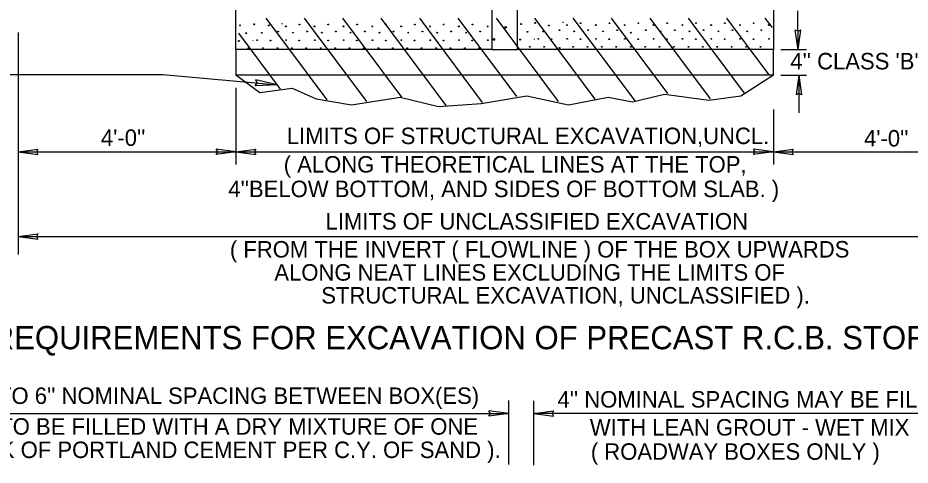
# Model space of a CAD drawing. Extents: x -61 to 299, y -30 to 298.
# Drawn here: x 175.9 to 245, y 154.3 to 189 of the extents above; entities that cross this region are included whole.
import ezdxf

# ---------------------------------------------------------------- set-up
doc = ezdxf.new("R2010")
doc.units = 0
doc.layers.add('Default', color=7, linetype='Continuous')
doc.layers.add('Level 1', color=7, linetype='Continuous')

msp = doc.modelspace()

# ---------------------------------------------------------------- linework, layer by layer
at = {"layer": 'Level 1'}
for p, q in [((195.119, 188.918), (199.831, 182.622)), ((198.089, 188.918), (202.9, 182.483)), ((201.059, 188.918), (205.613, 182.82)), ((204.029, 188.918), (209.058, 182.166)), ((206.999, 188.918), (211.87, 182.404)), ((209.969, 188.918), (214.503, 182.859)), ((212.939, 188.918), (217.75, 182.483)), ((215.909, 188.918), (220.582, 182.661)), ((218.879, 188.918), (223.69, 182.503)), ((221.849, 188.918), (226.205, 183.097)), ((224.819, 188.918), (229.492, 182.681)), ((227.789, 188.918), (232.125, 183.117)), ((230.759, 188.918), (234.026, 184.542)), ((233.729, 188.918), (234.283, 188.205)), ((175.962, 187.819), (175.962, 170.653)), ((193, 187.78), (196.228, 183.424)), ((236.298, 186.503), (236.082, 188.034)), ((236.298, 186.503), (236.503, 188.036)), ((192.812, 186.512), (192.812, 184.532)), ((212.612, 186.512), (214.592, 186.512)), ((234.392, 184.532), (234.392, 186.512)), ((234.976, 186.503), (236.956, 186.503)), ((118.955, 184.564), (187.171, 184.564)), ((187.171, 184.564), (196.002, 183.771)), ((192.812, 184.532), (194.079, 184.532)), ((194.673, 184.532), (195.921, 184.532)), ((233.145, 184.532), (234.412, 184.532)), ((234.976, 184.523), (236.956, 184.523)), ((236.347, 184.523), (236.143, 182.989)), ((236.347, 184.523), (236.565, 182.991)), ((196.002, 183.772), (194.302, 183.692)), ((196.002, 183.772), (194.344, 184.153)), ((192.812, 183.542), (192.812, 177.602)), ((234.392, 181.859), (234.392, 177.602)), ((175.962, 178.592), (177.495, 178.803)), ((192.812, 178.592), (191.28, 178.803)), ((192.812, 178.592), (194.345, 178.803)), ((234.392, 178.592), (232.86, 178.803)), ((234.392, 178.592), (235.925, 178.803)), ((175.962, 178.592), (192.812, 178.592)), ((175.962, 178.592), (177.495, 178.382)), ((192.812, 178.592), (191.28, 178.382)), ((192.812, 178.592), (234.392, 178.592)), ((192.812, 178.592), (194.345, 178.382)), ((234.392, 178.592), (232.86, 178.382)), ((234.392, 178.592), (252.212, 178.592)), ((234.392, 178.592), (235.925, 178.382)), ((175.962, 172.029), (177.495, 172.239)), ((175.962, 172.029), (252.212, 172.029)), ((175.962, 172.029), (177.495, 171.818)), ((213.916, 154.389), (213.916, 159.359)), ((215.851, 154.345), (215.851, 159.315)), ((172.519, 158.349), (213.916, 158.349)), ((213.916, 158.349), (212.383, 158.56)), ((213.916, 158.349), (212.383, 158.139)), ((215.851, 158.349), (217.384, 158.56)), ((248.937, 158.349), (215.851, 158.349)), ((215.851, 158.349), (217.384, 158.139))]:
    msp.add_line(p, q, dxfattribs=at)
for points in [[(192.812, 206.312), (212.612, 206.312), (212.612, 186.512), (192.812, 186.512), (192.812, 206.312)], [(214.592, 206.312), (234.392, 206.312), (234.392, 186.512), (214.592, 186.512), (214.592, 206.312)], [(236.298, 186.503), (236.287, 189.495)], [(236.082, 188.034), (236.295, 187.917), (236.503, 188.036)], [(192.812, 186.512), (192.812, 184.532), (234.392, 184.532), (234.392, 186.512)], [(192.812, 184.532), (194.654, 183.166), (197.148, 183.523), (199.029, 182.691), (201.742, 182.216), (205.524, 182.81), (208.474, 182.097), (211.781, 182.335), (215.325, 182.929), (218.532, 182.216), (221.601, 182.81), (223.482, 182.453), (225.957, 183.047), (229.383, 182.572), (231.878, 182.929), (234.392, 184.532)], [(236.347, 184.523), (236.36, 181.613)], [(194.302, 183.692), (194.453, 183.913), (194.344, 184.153)], [(236.565, 182.991), (236.351, 183.108), (236.143, 182.989)], [(177.495, 178.803), (177.376, 178.59), (177.495, 178.382)], [(191.28, 178.382), (191.398, 178.595), (191.28, 178.803)], [(194.345, 178.803), (194.226, 178.59), (194.345, 178.382)], [(232.86, 178.382), (232.978, 178.595), (232.86, 178.803)], [(235.925, 178.803), (235.806, 178.59), (235.925, 178.382)], [(177.495, 172.239), (177.376, 172.027), (177.495, 171.818)], [(212.383, 158.139), (212.502, 158.351), (212.383, 158.56)], [(217.384, 158.56), (217.266, 158.347), (217.384, 158.139)]]:
    msp.add_lwpolyline(points, dxfattribs=at)
for centre, radius in [((194.215, 188.456), 0.0319), ((197.722, 188.434), 0.0319), ((199.953, 188.434), 0.0319), ((202.184, 188.434), 0.0319), ((204.415, 188.434), 0.0319), ((206.647, 188.434), 0.0319), ((208.878, 188.434), 0.0319), ((211.109, 188.434), 0.0319), ((214.878, 188.473), 0.0319), ((215.969, 188.559), 0.0319), ((219.476, 188.537), 0.0319), ((221.707, 188.537), 0.0319), ((223.938, 188.537), 0.0319), ((226.17, 188.537), 0.0319), ((228.401, 188.537), 0.0319), ((230.632, 188.537), 0.0319), ((232.863, 188.537), 0.0319), ((193.124, 188.37), 0.0319), ((193.609, 187.764), 0.0319), ((194.814, 187.793), 0.0319), ((195.355, 188.37), 0.0319), ((196.082, 187.892), 0.0319), ((196.667, 188.291), 0.0319), ((197.223, 187.806), 0.0319), ((198.313, 187.892), 0.0319), ((198.898, 188.291), 0.0319), ((199.454, 187.806), 0.0319), ((200.544, 187.892), 0.0319), ((201.129, 188.291), 0.0319), ((201.685, 187.806), 0.0319), ((202.775, 187.892), 0.0319), ((203.36, 188.291), 0.0319), ((203.916, 187.806), 0.0319), ((205.007, 187.892), 0.0319), ((205.591, 188.291), 0.0319), ((206.147, 187.806), 0.0319), ((207.238, 187.892), 0.0319), ((207.823, 188.291), 0.0319), ((208.379, 187.806), 0.0319), ((209.469, 187.892), 0.0319), ((210.054, 188.291), 0.0319), ((210.61, 187.806), 0.0319), ((211.7, 187.892), 0.0319), ((212.285, 188.291), 0.0319), ((213.673, 188.222), 0.0638), ((215.363, 187.868), 0.0319), ((216.568, 187.896), 0.0319), ((217.024, 188.367), 0.0319), ((217.836, 187.995), 0.0319), ((218.421, 188.394), 0.0319), ((218.977, 187.909), 0.0319), ((220.067, 187.995), 0.0319), ((220.652, 188.394), 0.0319), ((221.208, 187.909), 0.0319), ((222.298, 187.995), 0.0319), ((222.883, 188.394), 0.0319), ((223.354, 187.803), 0.0319), ((224.53, 187.995), 0.0319), ((225.114, 188.394), 0.0319), ((225.67, 187.909), 0.0319), ((226.761, 187.995), 0.0319), ((227.346, 188.394), 0.0319), ((227.902, 187.909), 0.0319), ((228.992, 187.995), 0.0319), ((229.577, 188.394), 0.0319), ((230.133, 187.909), 0.0319), ((231.223, 187.995), 0.0319), ((231.808, 188.394), 0.0319), ((232.364, 187.909), 0.0319), ((233.455, 187.995), 0.0319), ((234.039, 188.394), 0.0319), ((193.039, 187.166), 0.0319), ((194.45, 187.229), 0.0319), ((195.476, 187.201), 0.0319), ((196.681, 187.229), 0.0319), ((197.707, 187.201), 0.0319), ((198.912, 187.229), 0.0319), ((199.939, 187.201), 0.0319), ((201.143, 187.229), 0.0319), ((202.17, 187.201), 0.0319), ((203.374, 187.229), 0.0319), ((204.401, 187.201), 0.0319), ((205.606, 187.229), 0.0319), ((206.632, 187.201), 0.0319), ((207.837, 187.229), 0.0319), ((208.863, 187.201), 0.0319), ((210.068, 187.229), 0.0319), ((211.095, 187.201), 0.0319), ((212.299, 187.229), 0.0319), ((212.76, 187.281), 0.0638), ((214.793, 187.269), 0.0319), ((216.204, 187.332), 0.0319), ((217.23, 187.304), 0.0319), ((218.435, 187.332), 0.0319), ((219.462, 187.304), 0.0319), ((220.666, 187.332), 0.0319), ((221.693, 187.304), 0.0319), ((222.897, 187.332), 0.0319), ((223.924, 187.304), 0.0319), ((225.129, 187.332), 0.0319), ((226.155, 187.304), 0.0319), ((227.36, 187.332), 0.0319), ((228.386, 187.304), 0.0319), ((229.591, 187.332), 0.0319), ((230.618, 187.304), 0.0319), ((231.822, 187.332), 0.0319), ((232.849, 187.304), 0.0319), ((234.053, 187.332), 0.0319), ((193.787, 186.602), 0.0319), ((194.906, 186.602), 0.0319), ((196.018, 186.602), 0.0319), ((197.137, 186.602), 0.0319), ((198.249, 186.602), 0.0319), ((199.368, 186.602), 0.0319), ((200.48, 186.602), 0.0319), ((201.599, 186.602), 0.0319), ((202.712, 186.602), 0.0319), ((203.831, 186.602), 0.0319), ((204.943, 186.602), 0.0319), ((206.062, 186.602), 0.0319), ((207.174, 186.602), 0.0319), ((208.293, 186.602), 0.0319), ((209.405, 186.602), 0.0319), ((210.524, 186.602), 0.0319), ((211.637, 186.602), 0.0319), ((215.541, 186.705), 0.0319), ((216.66, 186.705), 0.0319), ((217.85, 186.634), 0.0319), ((218.891, 186.705), 0.0319), ((220.003, 186.705), 0.0319), ((221.122, 186.705), 0.0319), ((222.235, 186.705), 0.0319), ((223.354, 186.705), 0.0319), ((224.466, 186.705), 0.0319), ((225.585, 186.705), 0.0319), ((226.697, 186.705), 0.0319), ((227.816, 186.705), 0.0319), ((228.928, 186.705), 0.0319), ((230.047, 186.705), 0.0319), ((231.16, 186.705), 0.0319), ((232.278, 186.705), 0.0319), ((233.391, 186.705), 0.0319)]:
    msp.add_circle(centre, radius, dxfattribs=at)
for centre, start, end in [((196.382, 188.47), 30.63761, 208.68056), ((218.136, 188.573), 30.63761, 208.68056), ((194.151, 187.166), 99.16668, 140.15149), ((215.905, 187.269), 99.16668, 140.15149)]:
    msp.add_arc(centre, 0.0319, start, end, dxfattribs=at)

# ---------------------------------------------------------------- texts
at = {"layer": 'Default'}
for p in [(182.367, 179.044), (241.401, 178.999)]:
    msp.add_text("4'-0''", height=1.2749, dxfattribs=at).set_placement(p)
at = {"layer": 'Level 1'}
for s, height, p in [("4'' CLASS 'B' BEDDING ( MIN. ) PAYMENT TO BE INCLUDED", 1.27493, (235.699, 184.964)), ('LIMITS OF STRUCTURAL EXCAVATION,UNCL.', 1.27493, (196.747, 179.185)), ('( ALONG THEORETICAL LINES AT THE TOP,', 1.27493, (196.506, 176.984)), ("4''BELOW BOTTOM, AND SIDES OF BOTTOM SLAB. )", 1.27493, (192.221, 175.081)), ('LIMITS OF UNCLASSIFIED EXCAVATION', 1.27493, (199.744, 172.577)), ('( FROM THE INVERT ( FLOWLINE ) OF THE BOX UPWARDS', 1.27493, (192.342, 170.409)), ('ALONG NEAT LINES EXCLUDING THE LIMITS OF', 1.27493, (195.782, 168.62)), ('STRUCTURAL EXCAVATION, UNCLASSIFIED ).', 1.27493, (199.415, 166.85)), ('REQUIREMENTS FOR EXCAVATION OF PRECAST R.C.B. STORM SEWERS', 1.8, (173.914, 163.313)), ("2'' TO 6'' NOMINAL SPACING BETWEEN BOX(ES)", 1.27493, (172.333, 159.081)), ("4'' NOMINAL SPACING MAY BE FILLED", 1.27493, (217.685, 158.801)), ('( TO BE FILLED WITH A DRY MIXTURE OF ONE', 1.27493, (173.46, 156.703)), ('WITH LEAN GROUT - WET MIX', 1.27493, (220.191, 156.635)), ('SACK OF PORTLAND CEMENT PER C.Y. OF SAND ).', 1.27493, (171.039, 154.895)), ('( ROADWAY BOXES ONLY )', 1.27493, (220.266, 154.76))]:
    msp.add_text(s, height=height, dxfattribs=at).set_placement(p)

doc.saveas('drawing.dxf')
